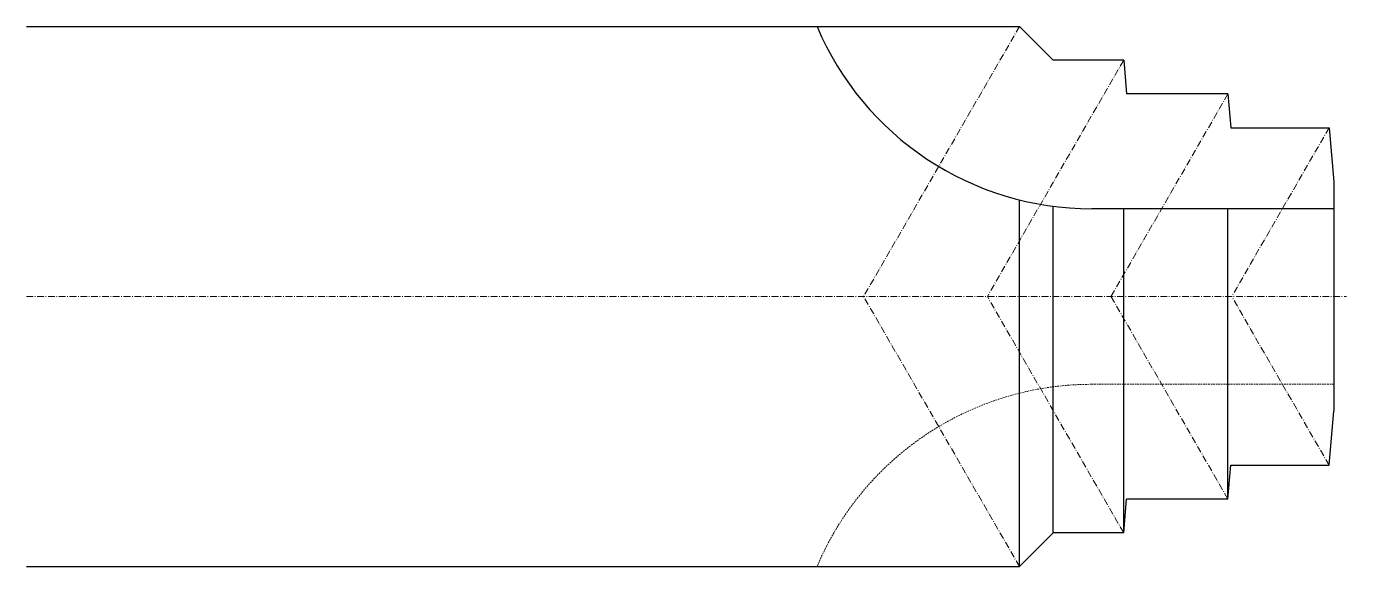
# Model space of a CAD drawing. Header units: millimetres. Extents: x -194 to 2, y -40 to 40.
import ezdxf

# ---------------------------------------------------------------- set-up
doc = ezdxf.new("R2010")
doc.units = ezdxf.units.MM
doc.linetypes.add('CENTER', pattern=[1.5, 1, -0.25, 0, -0.25])
doc.linetypes.add('HIDDEN', pattern=[0.375, 0.25, -0.125])
for name, color, linetype, lineweight in [('1', 4, 'Continuous', 30), ('3', 1, 'HIDDEN', 9), ('4', 2, 'CENTER', 9)]:
    doc.layers.add(name, color=color, linetype=linetype, lineweight=lineweight)

msp = doc.modelspace()

# ---------------------------------------------------------------- linework, layer by layer
at = {"layer": '1'}
for p, q in [((-193.7, 40), (-46.57, 40)), ((-41.57, 35), (-46.57, 40)), ((-31.14, 35), (-41.57, 35)), ((-31.14, 35), (-30.7, 30)), ((-15.7, 30), (-30.7, 30)), ((-15.7, 30), (-15.26, 25)), ((-15.26, 25), (-0.7, 25)), ((-0.7, 25), (0, 17)), ((0, 17), (0, -17)), ((-46.57, -40), (-46.57, 14.32)), ((-41.57, -35), (-41.57, 13.37)), ((0, 13), (-35.87, 13)), ((-31.14, -35), (-31.14, 13)), ((-15.7, -30), (-15.7, 13)), ((-0.7, -25), (0, -17)), ((-15.7, -30), (-15.26, -25)), ((-15.26, -25), (-0.7, -25)), ((-31.14, -35), (-30.7, -30)), ((-15.7, -30), (-30.7, -30)), ((-41.57, -35), (-46.57, -40)), ((-31.14, -35), (-41.57, -35)), ((-193.7, -40), (-46.57, -40))]:
    msp.add_line(p, q, dxfattribs=at)
msp.add_arc((-35.87, 57.18), 44.18, 202.8867, 270, dxfattribs=at)
at = {"layer": '3'}
msp.add_line((0, -13), (-35.87, -13), dxfattribs=at)
msp.add_arc((-35.87, -57.18), 44.18, 90, 157.1133, dxfattribs=at)
at = {"layer": '4'}
for p, q in [((-46.57, 40), (-69.67, 0)), ((-31.14, 35), (-51.34, 0)), ((-15.7, 30), (-33.02, 0)), ((-0.7, 25), (-15.13, 0)), ((-193.7, 0), (1.88, 0)), ((-46.57, -40), (-69.67, 0)), ((-31.14, -35), (-51.34, 0)), ((-15.7, -30), (-33.02, 0)), ((-0.7, -25), (-15.13, 0))]:
    msp.add_line(p, q, dxfattribs=at)

doc.saveas('drawing.dxf')
